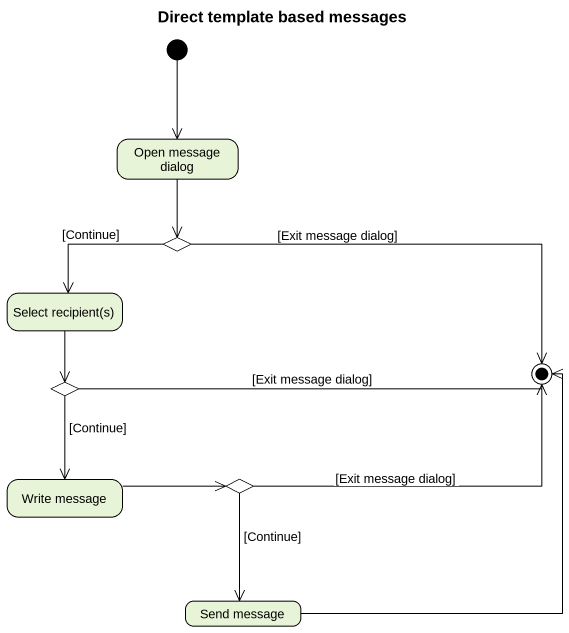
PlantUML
@startuml
title Direct template based messages
hide empty description
state "Open message dialog" as Open_message_dialog
state choice1 <<choice>>
state "Select recipient(s)" as Select_recipient_s
state choice2 <<choice>>
state "Write message" as Write_message
state choice3 <<choice>>
state "Send message" as Send_message
[*] --> Open_message_dialog
Open_message_dialog --> choice1
choice1 --> Select_recipient_s : [Continue]
Select_recipient_s --> choice2
choice2 --> Write_message : [Continue]
Write_message -right-> choice3
choice3 --> Send_message : [Continue]
choice1 -right-> [*] : [Exit message dialog]
choice2 -right-> [*] : [Exit message dialog]
choice3 -right-> [*] : [Exit message dialog]
Send_message -up-> [*]
@enduml
